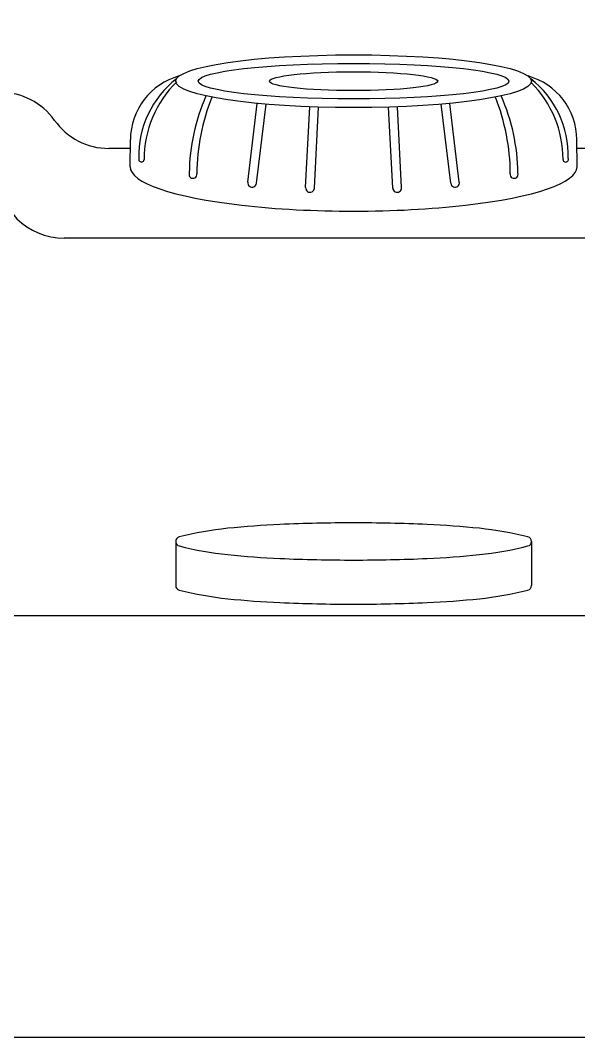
# Model space of a CAD drawing. Header units: millimetres. Extents: x -1247.6 to -1246.2, y 2246.86 to 2247.74.
# Drawn here: x -1246.7771 to -1246.6746, y 2246.9941 to 2247.1811 of the extents above; entities that cross this region are included whole.
import ezdxf

# ---------------------------------------------------------------- set-up
doc = ezdxf.new("R2010")
doc.units = ezdxf.units.MM
doc.layers.add('jacuzzi', color=1, linetype='Continuous')

msp = doc.modelspace()

# ---------------------------------------------------------------- linework, layer by layer
at = {"layer": 'jacuzzi'}
for p, q in [((-1246.73536053561, 2247.151330493555), (-1246.733637018183, 2247.165813054498)), ((-1246.696525188438, 2247.151330493555), (-1246.698248615765, 2247.165812297399)), ((-1246.733788376896, 2247.151131440294), (-1246.732003676841, 2247.165666655809)), ((-1246.724753638094, 2247.150342452881), (-1246.723994114722, 2247.165189634504)), ((-1246.72313887652, 2247.150256970819), (-1246.722359178882, 2247.165134488017)), ((-1246.708746847528, 2247.150256970819), (-1246.709526532709, 2247.165134250346)), ((-1246.707132085954, 2247.150342452881), (-1246.707891593896, 2247.165189332884)), ((-1246.698097347152, 2247.151131440294), (-1246.699881965665, 2247.165665991706)), ((-1246.756980391942, 2247.154142467607), (-1246.756936697387, 2247.159149367666)), ((-1246.756980332106, 2247.154142467607), (-1246.756936637551, 2247.159149367666)), ((-1246.674905332106, 2247.154142467607), (-1246.674949026661, 2247.159149367666)), ((-1246.756950840773, 2247.157528696163), (-1246.760859498772, 2247.157528696163)), ((-1246.671026165439, 2247.157528696163), (-1246.674934883275, 2247.157528696163)), ((-1246.662799027834, 2247.14102910358), (-1246.769086636377, 2247.14102910358)), ((-1246.748609498773, 2247.085299558317), (-1246.748609498773, 2247.077192275977)), ((-1246.683276165439, 2247.085299558317), (-1246.683276165439, 2247.077192275977)), ((-1246.644676036629, 2247.071612992822), (-1247.37260520835, 2247.071612992822))]:
    msp.add_line(p, q, dxfattribs=at)
at = {"layer": 'jacuzzi', "color": 3}
msp.add_lwpolyline([(-1246.2040638583, 2247.006362992822, -0.414213562373095), (-1246.216313858301, 2246.994112992822), (-1247.591813858301, 2246.994112992822, -0.4142135623730951), (-1247.6040638583, 2247.006362992822), (-1247.6040638583, 2247.731862992822, -0.414213562373095), (-1247.591813858301, 2247.744112992822), (-1246.216313858301, 2247.744112992822, -0.414213562373095), (-1246.2040638583, 2247.731862992822)], format="xyb", close=True, dxfattribs=at)
at = {"layer": 'jacuzzi'}
for centre, radius, start, end in [((-1246.744687103994, 2247.159042467606), 0.01225000000000077, 105.4908648958023, 179.5000000005538), ((-1246.737539643371, 2247.156233685374), 0.01783200442472061, 127.8314211310694, 181.6455678366019), ((-1246.734533375768, 2247.155552756014), 0.01986693131776959, 134.3309302406183, 180.2321146462111), ((-1246.687198560218, 2247.159042467606), 0.01225000000000077, 0.4999999994462028, 74.44718064533087), ((-1246.694346080677, 2247.156233685374), 0.01783200442472061, 358.3544321633981, 52.10820052678339), ((-1246.69735234828, 2247.155552756014), 0.01986693131776959, 359.7678853537889, 45.07390580389721), ((-1246.780837703911, 2247.155596971323), 0.01225, 35.36941109988769, 90), ((-1246.71020809732, 2247.152656208032), 0.0359075733957927, 156.1373309960753, 179.4440408265831), ((-1246.706050510922, 2247.152652860249), 0.03867348069404773, 158.286280877886, 179.643950998535), ((-1246.725835213126, 2247.152652860249), 0.03867348069404773, 0.3560490014650214, 21.71139901046425), ((-1246.721677626728, 2247.152656208032), 0.0359075733957927, 0.5559591734169318, 23.85986118227035), ((-1246.760859498772, 2247.169778696163), 0.01225000000000077, 215.3694110998877, 270), ((-1246.754897924075, 2247.155536211887), 0.0005018697549583264, 158.320428975943, 352.6804351494789), ((-1246.676987799973, 2247.155536211887), 0.0005018697549583264, 187.3195648505211, 21.67957102405699), ((-1246.769086636377, 2247.153279103579), 0.01225000000000077, 180, 270), ((-1246.745433876777, 2247.15275841395), 0.0007232985338552446, 160.0987201942275, 10.73855023702511), ((-1246.686451847271, 2247.15275841395), 0.0007232985338552446, 169.2614497629748, 19.90127980577251), ((-1246.734577872918, 2247.151203981486), 0.0007928216655868031, 170.8179506735214, 354.7502375748961), ((-1246.69730785113, 2247.151203981486), 0.0007928216655868031, 185.2497624251039, 9.182049326478587), ((-1246.723946710792, 2247.150291145494), 0.0008085568122230749, 176.3618225484221, 357.577599925115), ((-1246.707939013256, 2247.150291145494), 0.0008085568122230749, 182.422400074885, 3.638177451577813), ((-1246.732451419973, 2247.024666778326), 0.06339076207386056, 95.96736919249307, 104.1631152879084), ((-1246.722629993189, 2246.930707425273), 0.1578620299289926, 92.47919308059677, 95.96736919249307), ((-1246.715942832106, 2246.776259206327), 0.3124549484570716, 90, 92.47919308059677), ((-1246.715942832106, 2246.776259206326), 0.3124549484573153, 87.52080691940324, 90), ((-1246.709255671023, 2246.930707425273), 0.1578620299291743, 84.03263080750692, 87.52080691940324), ((-1246.699434244239, 2247.024666778326), 0.0633907620735987, 75.83688471209157, 84.03263080750692), ((-1246.747752346577, 2247.085299558317), 0.0008571521955383127, 104.1631152879084, 180), ((-1246.684133317635, 2247.085299558317), 0.0008571521955335442, 0, 75.83688471209157), ((-1246.747752346577, 2247.085299558317), 0.0008571521955383723, 180, 255.8368847120916), ((-1246.732451419973, 2247.145932338308), 0.06339076207387744, 255.8368847120916, 264.032630807507), ((-1246.699434244239, 2247.145932338308), 0.06339076207373594, 275.9673691924931, 284.1631152879085), ((-1246.684133317635, 2247.085299558317), 0.0008571521955333235, 284.1631152879085, 0), ((-1246.722629993189, 2247.239891691361), 0.1578620299287744, 264.032630807507, 267.5208069194032), ((-1246.715942832106, 2247.394339910307), 0.3124549484565605, 267.5208069194032, 270), ((-1246.715942832106, 2247.394339910307), 0.3124549484564507, 270, 272.4791930805968), ((-1246.709255671023, 2247.239891691361), 0.1578620299286069, 272.4791930805968, 275.9673691924931), ((-1246.747752346577, 2247.077192275977), 0.0008571521955383723, 180, 255.8368847120916), ((-1246.732451419973, 2247.137825055969), 0.06339076207387744, 255.8368847120916, 264.032630807507), ((-1246.699434244239, 2247.137825055968), 0.06339076207373594, 275.9673691924931, 284.1631152879085), ((-1246.684133317635, 2247.077192275977), 0.0008571521955333235, 284.1631152879085, 0), ((-1246.722629993189, 2247.231784409021), 0.1578620299287744, 264.032630807507, 267.5208069194032), ((-1246.709255671023, 2247.231784409021), 0.1578620299286069, 272.4791930805968, 275.9673691924931), ((-1246.715942832106, 2247.386232627967), 0.3124549484565605, 267.5208069194032, 270), ((-1246.715942832106, 2247.386232627967), 0.3124549484564507, 270, 272.4791930805968)]:
    msp.add_arc(centre, radius, start, end, dxfattribs=at)
for major_axis, ratio in [((-0.03266666666666872, 8.000761511640033e-18), 0.148400406937398), ((-0.02852541216800978, 1.746620049317347e-18), 0.1143745729800755), ((-0.01543872989803645, 9.453183364041493e-19), 0.112343880361296)]:
    msp.add_ellipse((-1246.7159388583, 2247.169887682847), major_axis=major_axis, ratio=ratio, dxfattribs=at)
msp.add_ellipse((-1246.715942832106, 2247.154142467607), major_axis=(-0.04103750000000262, 1.005095664899781e-17), ratio=0.1983072682036325, start_param=6.281173958075647, end_param=9.42823915993711, dxfattribs=at)

doc.saveas('drawing.dxf')
